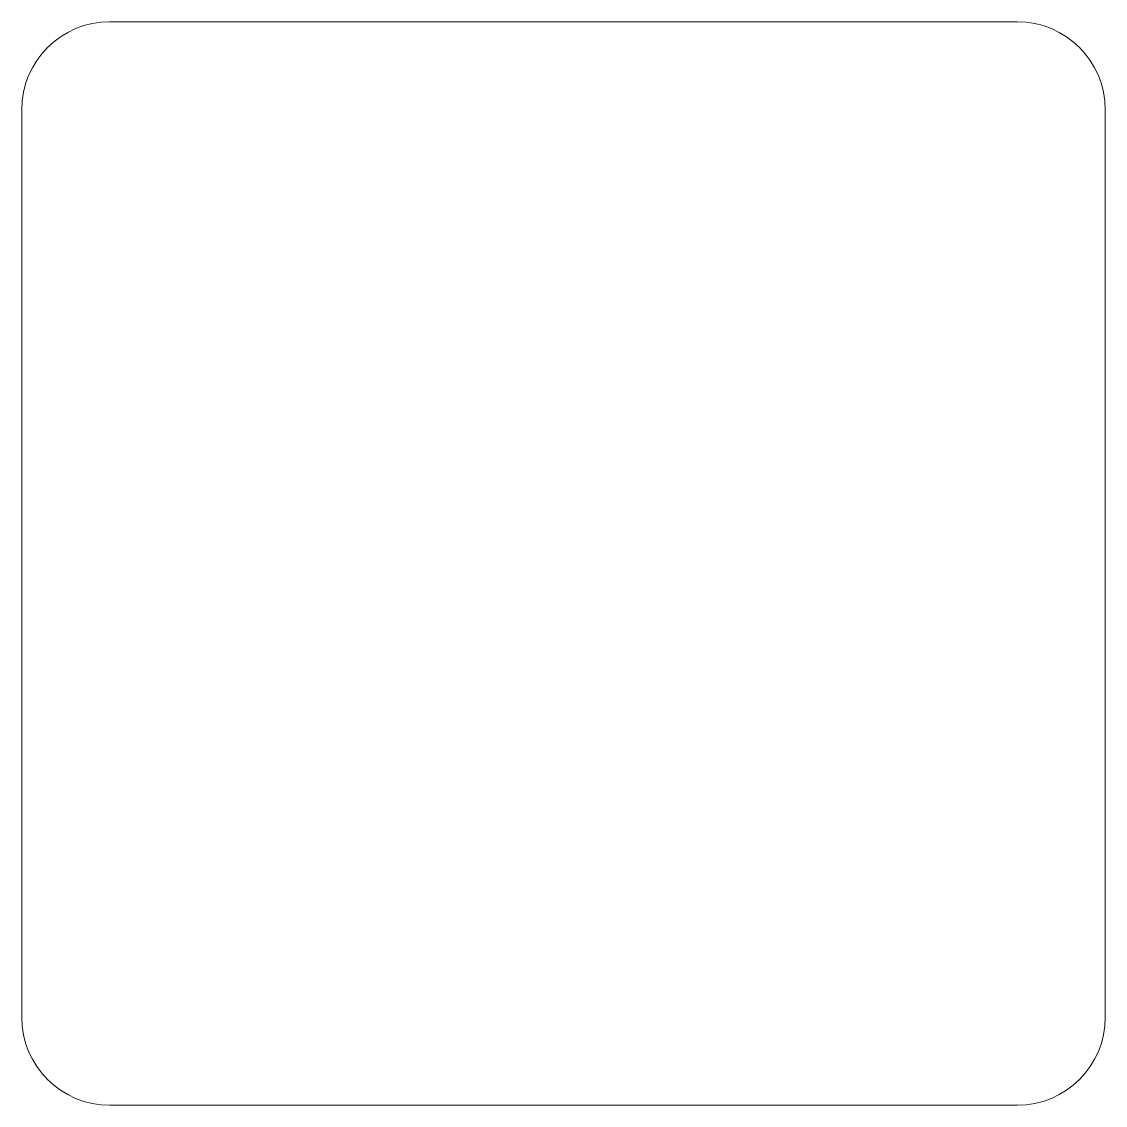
# Model space of a CAD drawing. Header units: millimetres. Extents: x 2 to 18, y -18 to -2.
import ezdxf

# ---------------------------------------------------------------- set-up
doc = ezdxf.new("R2010")
doc.units = ezdxf.units.MM
doc.header["$MEASUREMENT"] = 0
doc.layers.add('_U+30EC_U+30A4_U+30E4_U+30FC 1', color=7, linetype='Continuous')

msp = doc.modelspace()

# ---------------------------------------------------------------- linework, layer by layer
at = {"layer": '_U+30EC_U+30A4_U+30E4_U+30FC 1', "color": 29, "lineweight": 9}
msp.add_open_spline([(16.696, -18), (16.696, -18), (3.304, -18), (3.304, -18), (2.584, -18), (2, -17.416), (2, -16.696), (2, -16.696), (2, -3.304), (2, -3.304), (2, -2.584), (2.584, -2), (3.304, -2), (3.304, -2), (16.696, -2), (16.696, -2), (17.416, -2), (18, -2.584), (18, -3.304), (18, -3.304), (18, -16.696), (18, -16.696), (18, -17.416), (17.416, -18), (16.696, -18)], degree=3, knots=[0, 0, 0, 0, 1, 1, 1, 2, 2, 2, 3, 3, 3, 4, 4, 4, 5, 5, 5, 6, 6, 6, 7, 7, 7, 8, 8, 8, 8], dxfattribs=at)

doc.saveas('drawing.dxf')
